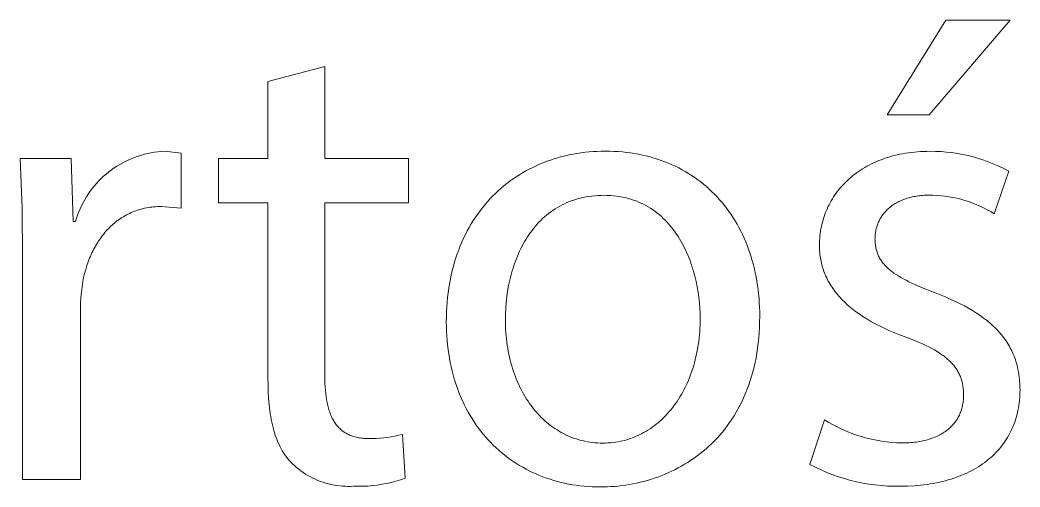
# Model space of a CAD drawing. Header units: millimetres. Extents: x 1102 to 5170, y 19 to 2862.
# Drawn here: x 4121.9 to 4183.3, y 87.2 to 115.9 of the extents above; entities that cross this region are included whole.
import ezdxf

# ---------------------------------------------------------------- set-up
doc = ezdxf.new("R2010")
doc.units = ezdxf.units.MM
doc.header["$MEASUREMENT"] = 0
doc.layers.add('Domyślny', color=7, linetype='Continuous', true_color=0x000000)

msp = doc.modelspace()

# ---------------------------------------------------------------- linework, layer by layer
at = {"layer": 'Domyślny', "color": 18, "lineweight": 15, "true_color": 0x000000}
for p, q in [((4175.195, 110.048), (4178.798, 115.873)), ((4182.74, 115.873), (4177.768, 110.048)), ((4178.798, 115.873), (4182.74, 115.873)), ((4137.124, 112.093), (4140.619, 113.028)), ((4140.619, 113.028), (4140.619, 107.365)), ((4137.124, 107.365), (4137.124, 112.093)), ((4177.768, 110.048), (4175.195, 110.048)), ((4129.148, 107.517), (4129.345, 107.578)), ((4129.345, 107.578), (4129.544, 107.633)), ((4129.544, 107.633), (4129.746, 107.681)), ((4129.746, 107.681), (4129.948, 107.721)), ((4129.948, 107.721), (4130.152, 107.755)), ((4130.152, 107.755), (4130.357, 107.781)), ((4130.357, 107.781), (4130.563, 107.8)), ((4130.563, 107.8), (4130.769, 107.812)), ((4130.769, 107.812), (4131.785, 107.69)), ((4131.785, 107.69), (4131.785, 104.317)), ((4155.409, 107.541), (4155.646, 107.594)), ((4155.646, 107.594), (4155.884, 107.641)), ((4155.884, 107.641), (4156.125, 107.683)), ((4156.125, 107.683), (4156.369, 107.719)), ((4156.369, 107.719), (4156.614, 107.75)), ((4156.614, 107.75), (4156.861, 107.775)), ((4156.861, 107.775), (4157.11, 107.795)), ((4157.11, 107.795), (4157.361, 107.809)), ((4157.361, 107.809), (4157.614, 107.818)), ((4157.614, 107.818), (4157.868, 107.82)), ((4157.868, 107.82), (4158.132, 107.817)), ((4158.132, 107.817), (4158.394, 107.808)), ((4158.394, 107.808), (4158.652, 107.794)), ((4158.652, 107.794), (4158.908, 107.773)), ((4158.908, 107.773), (4159.161, 107.746)), ((4159.161, 107.746), (4159.411, 107.714)), ((4159.411, 107.714), (4159.658, 107.676)), ((4159.658, 107.676), (4159.901, 107.632)), ((4159.901, 107.632), (4160.142, 107.582)), ((4160.142, 107.582), (4160.38, 107.527)), ((4175.621, 107.55), (4175.79, 107.591)), ((4175.79, 107.591), (4175.961, 107.629)), ((4175.961, 107.629), (4176.136, 107.663)), ((4176.136, 107.663), (4176.313, 107.694)), ((4176.313, 107.694), (4176.493, 107.721)), ((4176.493, 107.721), (4176.675, 107.745)), ((4176.675, 107.745), (4176.86, 107.765)), ((4176.86, 107.765), (4177.048, 107.782)), ((4177.048, 107.782), (4177.238, 107.795)), ((4177.238, 107.795), (4177.43, 107.805)), ((4177.43, 107.805), (4177.625, 107.81)), ((4177.625, 107.81), (4177.823, 107.812)), ((4177.823, 107.812), (4178.159, 107.808)), ((4178.159, 107.808), (4178.494, 107.793)), ((4178.494, 107.793), (4178.829, 107.767)), ((4178.829, 107.767), (4179.163, 107.729)), ((4179.163, 107.729), (4179.496, 107.68)), ((4179.496, 107.68), (4179.826, 107.62)), ((4179.826, 107.62), (4180.155, 107.549)), ((4122.015, 104.292), (4121.883, 107.365)), ((4121.883, 107.365), (4125.026, 107.365)), ((4125.026, 107.365), (4125.147, 103.505)), ((4127.842, 106.901), (4128.019, 107.008)), ((4128.019, 107.008), (4128.2, 107.109)), ((4128.2, 107.109), (4128.383, 107.204)), ((4128.383, 107.204), (4128.57, 107.292)), ((4128.57, 107.292), (4128.76, 107.374)), ((4128.76, 107.374), (4128.953, 107.449)), ((4128.953, 107.449), (4129.148, 107.517)), ((4134.076, 104.642), (4134.076, 107.365)), ((4134.076, 107.365), (4137.124, 107.365)), ((4140.619, 107.365), (4145.753, 107.365)), ((4145.753, 107.365), (4145.753, 104.642)), ((4153.609, 106.926), (4153.824, 107.022)), ((4153.824, 107.022), (4154.043, 107.112)), ((4154.043, 107.112), (4154.264, 107.197)), ((4154.264, 107.197), (4154.488, 107.276)), ((4154.488, 107.276), (4154.714, 107.35)), ((4154.714, 107.35), (4154.943, 107.419)), ((4154.943, 107.419), (4155.175, 107.483)), ((4155.175, 107.483), (4155.409, 107.541)), ((4160.38, 107.527), (4160.615, 107.467)), ((4160.615, 107.467), (4160.846, 107.401)), ((4160.846, 107.401), (4161.074, 107.329)), ((4161.074, 107.329), (4161.299, 107.252)), ((4161.299, 107.252), (4161.521, 107.17)), ((4161.521, 107.17), (4161.739, 107.083)), ((4161.739, 107.083), (4161.954, 106.99)), ((4161.954, 106.99), (4162.165, 106.892)), ((4173.943, 106.895), (4174.081, 106.969)), ((4174.081, 106.969), (4174.222, 107.041)), ((4174.222, 107.041), (4174.367, 107.109)), ((4174.367, 107.109), (4174.513, 107.175)), ((4174.513, 107.175), (4174.663, 107.238)), ((4174.663, 107.238), (4174.816, 107.298)), ((4174.816, 107.298), (4174.971, 107.354)), ((4174.971, 107.354), (4175.129, 107.408)), ((4175.129, 107.408), (4175.29, 107.459)), ((4175.29, 107.459), (4175.454, 107.506)), ((4175.454, 107.506), (4175.621, 107.55)), ((4180.155, 107.549), (4180.48, 107.466)), ((4180.48, 107.466), (4180.803, 107.373)), ((4180.803, 107.373), (4181.123, 107.27)), ((4181.123, 107.27), (4181.439, 107.155)), ((4181.439, 107.155), (4181.751, 107.03)), ((4181.751, 107.03), (4182.058, 106.895)), ((4127.02, 106.277), (4127.176, 106.413)), ((4127.176, 106.413), (4127.336, 106.544)), ((4127.336, 106.544), (4127.501, 106.669)), ((4127.501, 106.669), (4127.67, 106.788)), ((4127.67, 106.788), (4127.842, 106.901)), ((4152.38, 106.246), (4152.577, 106.372)), ((4152.577, 106.372), (4152.777, 106.493)), ((4152.777, 106.493), (4152.98, 106.609)), ((4152.98, 106.609), (4153.187, 106.72)), ((4153.187, 106.72), (4153.396, 106.826)), ((4153.396, 106.826), (4153.609, 106.926)), ((4162.165, 106.892), (4162.373, 106.789)), ((4162.373, 106.789), (4162.577, 106.681)), ((4162.577, 106.681), (4162.777, 106.568)), ((4162.777, 106.568), (4162.974, 106.45)), ((4162.974, 106.45), (4163.168, 106.327)), ((4173.058, 106.301), (4173.175, 106.393)), ((4173.175, 106.393), (4173.296, 106.483)), ((4173.296, 106.483), (4173.419, 106.571)), ((4173.419, 106.571), (4173.546, 106.656)), ((4173.546, 106.656), (4173.675, 106.738)), ((4173.675, 106.738), (4173.808, 106.818)), ((4173.808, 106.818), (4173.943, 106.895)), ((4182.659, 106.593), (4181.765, 103.979)), ((4182.058, 106.895), (4182.361, 106.749)), ((4182.361, 106.749), (4182.659, 106.593)), ((4126.448, 105.681), (4126.584, 105.837)), ((4126.584, 105.837), (4126.724, 105.989)), ((4126.724, 105.989), (4126.87, 106.135)), ((4126.87, 106.135), (4127.02, 106.277)), ((4151.629, 105.691), (4151.811, 105.837)), ((4151.811, 105.837), (4151.997, 105.979)), ((4151.997, 105.979), (4152.187, 106.115)), ((4152.187, 106.115), (4152.38, 106.246)), ((4163.168, 106.327), (4163.357, 106.2)), ((4163.357, 106.2), (4163.543, 106.067)), ((4163.543, 106.067), (4163.725, 105.93)), ((4163.725, 105.93), (4163.903, 105.787)), ((4163.903, 105.787), (4164.077, 105.641)), ((4172.419, 105.697), (4172.517, 105.803)), ((4172.517, 105.803), (4172.619, 105.907)), ((4172.619, 105.907), (4172.724, 106.009)), ((4172.724, 106.009), (4172.832, 106.109)), ((4172.832, 106.109), (4172.944, 106.206)), ((4172.944, 106.206), (4173.058, 106.301)), ((4125.964, 105.011), (4126.077, 105.185)), ((4126.077, 105.185), (4126.195, 105.355)), ((4126.195, 105.355), (4126.319, 105.52)), ((4126.319, 105.52), (4126.448, 105.681)), ((4150.936, 105.057), (4151.103, 105.223)), ((4151.103, 105.223), (4151.274, 105.384)), ((4151.274, 105.384), (4151.45, 105.54)), ((4151.45, 105.54), (4151.629, 105.691)), ((4157.787, 105.111), (4157.591, 105.108)), ((4157.984, 105.108), (4157.787, 105.111)), ((4164.077, 105.641), (4164.247, 105.489)), ((4164.247, 105.489), (4164.413, 105.333)), ((4164.413, 105.333), (4164.575, 105.173)), ((4164.575, 105.173), (4164.733, 105.008)), ((4171.894, 105.016), (4171.973, 105.135)), ((4171.973, 105.135), (4172.056, 105.251)), ((4172.056, 105.251), (4172.142, 105.366)), ((4172.142, 105.366), (4172.231, 105.478)), ((4172.231, 105.478), (4172.323, 105.589)), ((4172.323, 105.589), (4172.419, 105.697)), ((4177.45, 105.109), (4177.356, 105.103)), ((4177.546, 105.113), (4177.45, 105.109)), ((4177.643, 105.116), (4177.546, 105.113)), ((4177.741, 105.117), (4177.643, 105.116)), ((4177.991, 105.114), (4177.741, 105.117)), ((4178.24, 105.103), (4177.991, 105.114)), ((4125.665, 104.469), (4125.759, 104.653)), ((4125.759, 104.653), (4125.858, 104.834)), ((4125.858, 104.834), (4125.964, 105.011)), ((4137.124, 104.642), (4134.076, 104.642)), ((4137.124, 93.886), (4137.124, 104.642)), ((4145.753, 104.642), (4140.619, 104.642)), ((4140.619, 104.642), (4140.619, 94.008)), ((4150.307, 104.345), (4150.458, 104.53)), ((4150.458, 104.53), (4150.613, 104.711)), ((4150.613, 104.711), (4150.772, 104.886)), ((4150.772, 104.886), (4150.936, 105.057)), ((4155.201, 104.521), (4155.056, 104.443)), ((4155.35, 104.594), (4155.201, 104.521)), ((4155.502, 104.662), (4155.35, 104.594)), ((4155.657, 104.726), (4155.502, 104.662)), ((4155.816, 104.786), (4155.657, 104.726)), ((4155.978, 104.841), (4155.816, 104.786)), ((4156.144, 104.891), (4155.978, 104.841)), ((4156.313, 104.936), (4156.144, 104.891)), ((4156.485, 104.976), (4156.313, 104.936)), ((4156.661, 105.012), (4156.485, 104.976)), ((4156.84, 105.042), (4156.661, 105.012)), ((4157.022, 105.066), (4156.84, 105.042)), ((4157.208, 105.086), (4157.022, 105.066)), ((4157.398, 105.1), (4157.208, 105.086)), ((4157.591, 105.108), (4157.398, 105.1)), ((4158.177, 105.099), (4157.984, 105.108)), ((4158.366, 105.084), (4158.177, 105.099)), ((4158.552, 105.063), (4158.366, 105.084)), ((4158.734, 105.036), (4158.552, 105.063)), ((4158.912, 105.004), (4158.734, 105.036)), ((4159.087, 104.966), (4158.912, 105.004)), ((4159.258, 104.923), (4159.087, 104.966)), ((4159.426, 104.875), (4159.258, 104.923)), ((4159.589, 104.821), (4159.426, 104.875)), ((4159.75, 104.763), (4159.589, 104.821)), ((4159.907, 104.699), (4159.75, 104.763)), ((4160.06, 104.631), (4159.907, 104.699)), ((4160.21, 104.558), (4160.06, 104.631)), ((4160.356, 104.481), (4160.21, 104.558)), ((4164.733, 105.008), (4164.887, 104.838)), ((4164.887, 104.838), (4165.037, 104.665)), ((4165.037, 104.665), (4165.182, 104.487)), ((4171.548, 104.398), (4171.61, 104.525)), ((4171.61, 104.525), (4171.676, 104.65)), ((4171.676, 104.65), (4171.745, 104.774)), ((4171.745, 104.774), (4171.818, 104.896)), ((4171.818, 104.896), (4171.894, 105.016)), ((4175.519, 104.499), (4175.461, 104.458)), ((4175.579, 104.54), (4175.519, 104.499)), ((4175.64, 104.579), (4175.579, 104.54)), ((4175.703, 104.617), (4175.64, 104.579)), ((4175.767, 104.654), (4175.703, 104.617)), ((4175.832, 104.69), (4175.767, 104.654)), ((4175.9, 104.725), (4175.832, 104.69)), ((4175.968, 104.758), (4175.9, 104.725)), ((4176.038, 104.79), (4175.968, 104.758)), ((4176.11, 104.82), (4176.038, 104.79)), ((4176.183, 104.849), (4176.11, 104.82)), ((4176.257, 104.877), (4176.183, 104.849)), ((4176.333, 104.903), (4176.257, 104.877)), ((4176.411, 104.928), (4176.333, 104.903)), ((4176.49, 104.952), (4176.411, 104.928)), ((4176.57, 104.974), (4176.49, 104.952)), ((4176.652, 104.994), (4176.57, 104.974)), ((4176.735, 105.014), (4176.652, 104.994)), ((4176.819, 105.031), (4176.735, 105.014)), ((4176.905, 105.047), (4176.819, 105.031)), ((4176.993, 105.061), (4176.905, 105.047)), ((4177.081, 105.074), (4176.993, 105.061)), ((4177.171, 105.085), (4177.081, 105.074)), ((4177.263, 105.095), (4177.171, 105.085)), ((4177.356, 105.103), (4177.263, 105.095)), ((4178.488, 105.084), (4178.24, 105.103)), ((4178.736, 105.056), (4178.488, 105.084)), ((4178.982, 105.021), (4178.736, 105.056)), ((4179.228, 104.977), (4178.982, 105.021)), ((4179.471, 104.925), (4179.228, 104.977)), ((4179.713, 104.865), (4179.471, 104.925)), ((4179.953, 104.797), (4179.713, 104.865)), ((4180.191, 104.722), (4179.953, 104.797)), ((4180.425, 104.638), (4180.191, 104.722)), ((4180.657, 104.547), (4180.425, 104.638)), ((4180.886, 104.448), (4180.657, 104.547)), ((4122.045, 101.215), (4122.015, 104.292)), ((4125.357, 103.702), (4125.424, 103.898)), ((4125.424, 103.898), (4125.498, 104.091)), ((4125.498, 104.091), (4125.578, 104.281)), ((4125.578, 104.281), (4125.665, 104.469)), ((4128.423, 103.903), (4128.329, 103.851)), ((4128.518, 103.953), (4128.423, 103.903)), ((4128.614, 104), (4128.518, 103.953)), ((4128.712, 104.045), (4128.614, 104)), ((4128.811, 104.087), (4128.712, 104.045)), ((4128.911, 104.127), (4128.811, 104.087)), ((4129.012, 104.165), (4128.911, 104.127)), ((4129.115, 104.2), (4129.012, 104.165)), ((4129.219, 104.233), (4129.115, 104.2)), ((4129.325, 104.263), (4129.219, 104.233)), ((4129.432, 104.291), (4129.325, 104.263)), ((4129.54, 104.316), (4129.432, 104.291)), ((4129.649, 104.339), (4129.54, 104.316)), ((4129.759, 104.359), (4129.649, 104.339)), ((4129.871, 104.377), (4129.759, 104.359)), ((4129.984, 104.391), (4129.871, 104.377)), ((4130.098, 104.404), (4129.984, 104.391)), ((4130.213, 104.413), (4130.098, 104.404)), ((4130.33, 104.42), (4130.213, 104.413)), ((4130.447, 104.424), (4130.33, 104.42)), ((4130.566, 104.426), (4130.447, 104.424)), ((4131.785, 104.317), (4130.566, 104.426)), ((4149.88, 103.762), (4150.018, 103.961)), ((4150.018, 103.961), (4150.16, 104.156)), ((4150.16, 104.156), (4150.307, 104.345)), ((4154.252, 103.893), (4154.129, 103.788)), ((4154.377, 103.995), (4154.252, 103.893)), ((4154.507, 104.092), (4154.377, 103.995)), ((4154.639, 104.186), (4154.507, 104.092)), ((4154.775, 104.276), (4154.639, 104.186)), ((4154.913, 104.361), (4154.775, 104.276)), ((4155.056, 104.443), (4154.913, 104.361)), ((4160.499, 104.399), (4160.356, 104.481)), ((4160.638, 104.312), (4160.499, 104.399)), ((4160.774, 104.222), (4160.638, 104.312)), ((4160.907, 104.128), (4160.774, 104.222)), ((4161.036, 104.029), (4160.907, 104.128)), ((4161.162, 103.927), (4161.036, 104.029)), ((4161.284, 103.821), (4161.162, 103.927)), ((4165.182, 104.487), (4165.323, 104.304)), ((4165.323, 104.304), (4165.46, 104.118)), ((4165.46, 104.118), (4165.592, 103.927)), ((4165.592, 103.927), (4165.72, 103.732)), ((4171.332, 103.874), (4171.38, 104.007)), ((4171.38, 104.007), (4171.433, 104.139)), ((4171.433, 104.139), (4171.488, 104.269)), ((4171.488, 104.269), (4171.548, 104.398)), ((4174.925, 103.929), (4174.885, 103.875)), ((4174.965, 103.982), (4174.925, 103.929)), ((4175.008, 104.034), (4174.965, 103.982)), ((4175.052, 104.085), (4175.008, 104.034)), ((4175.098, 104.135), (4175.052, 104.085)), ((4175.145, 104.184), (4175.098, 104.135)), ((4175.194, 104.233), (4175.145, 104.184)), ((4175.244, 104.28), (4175.194, 104.233)), ((4175.296, 104.326), (4175.244, 104.28)), ((4175.35, 104.371), (4175.296, 104.326)), ((4175.405, 104.415), (4175.35, 104.371)), ((4175.461, 104.458), (4175.405, 104.415)), ((4181.111, 104.342), (4180.886, 104.448)), ((4181.333, 104.228), (4181.111, 104.342)), ((4181.551, 104.107), (4181.333, 104.228)), ((4181.765, 103.979), (4181.551, 104.107)), ((4125.147, 103.505), (4125.296, 103.505)), ((4125.296, 103.505), (4125.357, 103.702)), ((4127.55, 103.287), (4127.471, 103.214)), ((4127.631, 103.358), (4127.55, 103.287)), ((4127.713, 103.427), (4127.631, 103.358)), ((4127.797, 103.494), (4127.713, 103.427)), ((4127.882, 103.559), (4127.797, 103.494)), ((4127.969, 103.622), (4127.882, 103.559)), ((4128.057, 103.683), (4127.969, 103.622)), ((4128.146, 103.741), (4128.057, 103.683)), ((4128.237, 103.797), (4128.146, 103.741)), ((4128.329, 103.851), (4128.237, 103.797)), ((4149.493, 103.136), (4149.617, 103.35)), ((4149.617, 103.35), (4149.746, 103.558)), ((4149.746, 103.558), (4149.88, 103.762)), ((4153.67, 103.333), (4153.563, 103.211)), ((4153.78, 103.452), (4153.67, 103.333)), ((4153.893, 103.567), (4153.78, 103.452)), ((4154.009, 103.68), (4153.893, 103.567)), ((4154.129, 103.788), (4154.009, 103.68)), ((4161.403, 103.711), (4161.284, 103.821)), ((4161.519, 103.598), (4161.403, 103.711)), ((4161.632, 103.482), (4161.519, 103.598)), ((4161.741, 103.362), (4161.632, 103.482)), ((4161.847, 103.239), (4161.741, 103.362)), ((4165.72, 103.732), (4165.844, 103.534)), ((4165.844, 103.534), (4165.963, 103.331)), ((4165.963, 103.331), (4166.077, 103.124)), ((4171.14, 103.187), (4171.172, 103.327)), ((4171.172, 103.327), (4171.206, 103.465)), ((4171.206, 103.465), (4171.245, 103.603)), ((4171.245, 103.603), (4171.286, 103.739)), ((4171.286, 103.739), (4171.332, 103.874)), ((4174.581, 103.294), (4174.56, 103.232)), ((4174.604, 103.356), (4174.581, 103.294)), ((4174.629, 103.416), (4174.604, 103.356)), ((4174.655, 103.476), (4174.629, 103.416)), ((4174.683, 103.536), (4174.655, 103.476)), ((4174.713, 103.594), (4174.683, 103.536)), ((4174.744, 103.652), (4174.713, 103.594)), ((4174.777, 103.709), (4174.744, 103.652)), ((4174.811, 103.765), (4174.777, 103.709)), ((4174.848, 103.821), (4174.811, 103.765)), ((4174.885, 103.875), (4174.848, 103.821)), ((4127.026, 102.733), (4126.957, 102.647)), ((4127.096, 102.818), (4127.026, 102.733)), ((4127.168, 102.901), (4127.096, 102.818)), ((4127.242, 102.982), (4127.168, 102.901)), ((4127.316, 103.062), (4127.242, 102.982)), ((4127.393, 103.139), (4127.316, 103.062)), ((4127.471, 103.214), (4127.393, 103.139)), ((4149.149, 102.47), (4149.259, 102.697)), ((4149.259, 102.697), (4149.374, 102.919)), ((4149.374, 102.919), (4149.493, 103.136)), ((4153.168, 102.693), (4153.076, 102.556)), ((4153.262, 102.827), (4153.168, 102.693)), ((4153.359, 102.958), (4153.262, 102.827)), ((4153.46, 103.086), (4153.359, 102.958)), ((4153.563, 103.211), (4153.46, 103.086)), ((4161.95, 103.113), (4161.847, 103.239)), ((4162.05, 102.984), (4161.95, 103.113)), ((4162.147, 102.852), (4162.05, 102.984)), ((4162.24, 102.718), (4162.147, 102.852)), ((4162.33, 102.581), (4162.24, 102.718)), ((4166.077, 103.124), (4166.187, 102.913)), ((4166.187, 102.913), (4166.292, 102.699)), ((4166.292, 102.699), (4166.393, 102.48)), ((4171.052, 102.615), (4171.069, 102.76)), ((4171.069, 102.76), (4171.089, 102.903)), ((4171.089, 102.903), (4171.113, 103.045)), ((4171.113, 103.045), (4171.14, 103.187)), ((4174.444, 102.65), (4174.439, 102.583)), ((4174.45, 102.717), (4174.444, 102.65)), ((4174.458, 102.783), (4174.45, 102.717)), ((4174.467, 102.849), (4174.458, 102.783)), ((4174.478, 102.914), (4174.467, 102.849)), ((4174.491, 102.979), (4174.478, 102.914)), ((4174.506, 103.043), (4174.491, 102.979)), ((4174.522, 103.107), (4174.506, 103.043)), ((4174.54, 103.17), (4174.522, 103.107)), ((4174.56, 103.232), (4174.54, 103.17)), ((4126.577, 102.089), (4126.519, 101.99)), ((4126.637, 102.186), (4126.577, 102.089)), ((4126.697, 102.282), (4126.637, 102.186)), ((4126.76, 102.376), (4126.697, 102.282)), ((4126.824, 102.468), (4126.76, 102.376)), ((4126.89, 102.558), (4126.824, 102.468)), ((4126.957, 102.647), (4126.89, 102.558)), ((4148.945, 102.003), (4149.044, 102.239)), ((4149.044, 102.239), (4149.149, 102.47)), ((4152.821, 102.131), (4152.742, 101.984)), ((4152.903, 102.275), (4152.821, 102.131)), ((4152.988, 102.417), (4152.903, 102.275)), ((4153.076, 102.556), (4152.988, 102.417)), ((4162.417, 102.442), (4162.33, 102.581)), ((4162.502, 102.3), (4162.417, 102.442)), ((4162.583, 102.156), (4162.502, 102.3)), ((4162.661, 102.011), (4162.583, 102.156)), ((4166.393, 102.48), (4166.488, 102.258)), ((4166.488, 102.258), (4166.579, 102.032)), ((4171.022, 102.028), (4171.024, 102.176)), ((4171.024, 102.176), (4171.03, 102.323)), ((4171.03, 102.323), (4171.039, 102.47)), ((4171.039, 102.47), (4171.052, 102.615)), ((4174.437, 102.516), (4174.436, 102.448)), ((4174.436, 102.448), (4174.437, 102.372)), ((4174.439, 102.583), (4174.437, 102.516)), ((4174.437, 102.372), (4174.439, 102.297)), ((4174.439, 102.297), (4174.444, 102.223)), ((4174.444, 102.223), (4174.45, 102.151)), ((4174.45, 102.151), (4174.458, 102.08)), ((4174.458, 102.08), (4174.468, 102.01)), ((4126.255, 101.47), (4126.208, 101.361)), ((4126.305, 101.577), (4126.255, 101.47)), ((4126.356, 101.682), (4126.305, 101.577)), ((4126.409, 101.786), (4126.356, 101.682)), ((4126.463, 101.889), (4126.409, 101.786)), ((4126.519, 101.99), (4126.463, 101.889)), ((4148.676, 101.269), (4148.76, 101.518)), ((4148.76, 101.518), (4148.85, 101.763)), ((4148.85, 101.763), (4148.945, 102.003)), ((4152.524, 101.531), (4152.457, 101.376)), ((4152.594, 101.684), (4152.524, 101.531)), ((4152.667, 101.836), (4152.594, 101.684)), ((4152.742, 101.984), (4152.667, 101.836)), ((4162.736, 101.863), (4162.661, 102.011)), ((4162.808, 101.713), (4162.736, 101.863)), ((4162.877, 101.561), (4162.808, 101.713)), ((4162.943, 101.408), (4162.877, 101.561)), ((4166.579, 102.032), (4166.666, 101.803)), ((4166.666, 101.803), (4166.747, 101.569)), ((4166.747, 101.569), (4166.823, 101.333)), ((4171.023, 101.918), (4171.022, 102.028)), ((4171.027, 101.808), (4171.023, 101.918)), ((4171.033, 101.699), (4171.027, 101.808)), ((4171.042, 101.591), (4171.033, 101.699)), ((4171.053, 101.483), (4171.042, 101.591)), ((4171.066, 101.376), (4171.053, 101.483)), ((4174.468, 102.01), (4174.479, 101.941)), ((4174.479, 101.941), (4174.492, 101.873)), ((4174.492, 101.873), (4174.507, 101.807)), ((4174.507, 101.807), (4174.524, 101.742)), ((4174.524, 101.742), (4174.542, 101.677)), ((4174.542, 101.677), (4174.563, 101.614)), ((4174.563, 101.614), (4174.585, 101.552)), ((4174.585, 101.552), (4174.609, 101.49)), ((4174.609, 101.49), (4174.635, 101.43)), ((4174.635, 101.43), (4174.662, 101.371)), ((4122.045, 87.655), (4122.045, 101.215)), ((4126.074, 101.026), (4125.994, 100.796)), ((4126.117, 101.139), (4126.074, 101.026)), ((4126.161, 101.251), (4126.117, 101.139)), ((4126.208, 101.361), (4126.161, 101.251)), ((4148.523, 100.758), (4148.597, 101.016)), ((4148.597, 101.016), (4148.676, 101.269)), ((4152.274, 100.9), (4152.219, 100.737)), ((4152.332, 101.06), (4152.274, 100.9)), ((4152.393, 101.219), (4152.332, 101.06)), ((4152.457, 101.376), (4152.393, 101.219)), ((4163.006, 101.254), (4162.943, 101.408)), ((4163.066, 101.098), (4163.006, 101.254)), ((4163.123, 100.94), (4163.066, 101.098)), ((4163.178, 100.782), (4163.123, 100.94)), ((4166.823, 101.333), (4166.895, 101.093)), ((4166.895, 101.093), (4166.961, 100.849)), ((4166.961, 100.849), (4167.022, 100.602)), ((4171.082, 101.269), (4171.066, 101.376)), ((4171.101, 101.163), (4171.082, 101.269)), ((4171.122, 101.058), (4171.101, 101.163)), ((4171.145, 100.953), (4171.122, 101.058)), ((4171.171, 100.849), (4171.145, 100.953)), ((4171.199, 100.746), (4171.171, 100.849)), ((4174.662, 101.371), (4174.692, 101.312)), ((4174.692, 101.312), (4174.723, 101.255)), ((4174.723, 101.255), (4174.756, 101.198)), ((4174.756, 101.198), (4174.791, 101.142)), ((4174.791, 101.142), (4174.827, 101.087)), ((4174.827, 101.087), (4174.866, 101.032)), ((4174.866, 101.032), (4174.906, 100.979)), ((4174.906, 100.979), (4174.948, 100.926)), ((4174.948, 100.926), (4174.992, 100.874)), ((4174.992, 100.874), (4175.038, 100.822)), ((4175.038, 100.822), (4175.086, 100.771)), ((4125.855, 100.318), (4125.795, 100.071)), ((4125.921, 100.559), (4125.855, 100.318)), ((4125.994, 100.796), (4125.921, 100.559)), ((4148.336, 99.959), (4148.393, 100.229)), ((4148.393, 100.229), (4148.455, 100.496)), ((4148.455, 100.496), (4148.523, 100.758)), ((4152.072, 100.242), (4152.029, 100.074)), ((4152.118, 100.408), (4152.072, 100.242)), ((4152.167, 100.574), (4152.118, 100.408)), ((4152.219, 100.737), (4152.167, 100.574)), ((4163.229, 100.622), (4163.178, 100.782)), ((4163.278, 100.462), (4163.229, 100.622)), ((4163.367, 100.139), (4163.278, 100.462)), ((4167.022, 100.602), (4167.079, 100.351)), ((4167.079, 100.351), (4167.13, 100.098)), ((4171.23, 100.643), (4171.199, 100.746)), ((4171.264, 100.541), (4171.23, 100.643)), ((4171.3, 100.439), (4171.264, 100.541)), ((4171.338, 100.339), (4171.3, 100.439)), ((4171.379, 100.239), (4171.338, 100.339)), ((4171.422, 100.139), (4171.379, 100.239)), ((4175.086, 100.771), (4175.135, 100.721)), ((4175.135, 100.721), (4175.187, 100.672)), ((4175.187, 100.672), (4175.24, 100.622)), ((4175.24, 100.622), (4175.295, 100.574)), ((4175.295, 100.574), (4175.352, 100.526)), ((4175.352, 100.526), (4175.411, 100.478)), ((4175.411, 100.478), (4175.472, 100.431)), ((4175.472, 100.431), (4175.534, 100.385)), ((4175.534, 100.385), (4175.599, 100.338)), ((4175.599, 100.338), (4175.734, 100.247)), ((4175.734, 100.247), (4175.876, 100.157)), ((4125.744, 99.82), (4125.695, 99.489)), ((4125.795, 100.071), (4125.744, 99.82)), ((4148.239, 99.405), (4148.284, 99.684)), ((4148.284, 99.684), (4148.336, 99.959)), ((4151.988, 99.905), (4151.916, 99.564)), ((4152.029, 100.074), (4151.988, 99.905)), ((4163.445, 99.814), (4163.367, 100.139)), ((4163.512, 99.487), (4163.445, 99.814)), ((4167.13, 100.098), (4167.176, 99.841)), ((4167.176, 99.841), (4167.216, 99.581)), ((4167.216, 99.581), (4167.252, 99.317)), ((4171.468, 100.041), (4171.422, 100.139)), ((4171.517, 99.943), (4171.468, 100.041)), ((4171.568, 99.846), (4171.517, 99.943)), ((4171.622, 99.749), (4171.568, 99.846)), ((4171.678, 99.653), (4171.622, 99.749)), ((4171.737, 99.558), (4171.678, 99.653)), ((4175.876, 100.157), (4176.026, 100.068)), ((4176.026, 100.068), (4176.184, 99.98)), ((4176.184, 99.98), (4176.349, 99.893)), ((4176.349, 99.893), (4176.522, 99.806)), ((4176.522, 99.806), (4176.891, 99.632)), ((4176.891, 99.632), (4177.292, 99.458)), ((4125.655, 99.156), (4125.625, 98.822)), ((4125.695, 99.489), (4125.655, 99.156)), ((4148.165, 98.834), (4148.199, 99.122)), ((4148.199, 99.122), (4148.239, 99.405)), ((4151.855, 99.22), (4151.805, 98.873)), ((4151.916, 99.564), (4151.855, 99.22)), ((4163.568, 99.16), (4163.512, 99.487)), ((4163.613, 98.834), (4163.568, 99.16)), ((4167.252, 99.317), (4167.282, 99.051)), ((4167.282, 99.051), (4167.307, 98.781)), ((4171.798, 99.464), (4171.737, 99.558)), ((4171.862, 99.371), (4171.798, 99.464)), ((4171.928, 99.278), (4171.862, 99.371)), ((4171.997, 99.186), (4171.928, 99.278)), ((4172.069, 99.095), (4171.997, 99.186)), ((4172.143, 99.004), (4172.069, 99.095)), ((4172.22, 98.915), (4172.143, 99.004)), ((4177.292, 99.458), (4178.188, 99.102)), ((4178.188, 99.102), (4178.504, 98.977)), ((4178.504, 98.977), (4178.809, 98.851)), ((4125.605, 98.488), (4125.594, 98.154)), ((4125.625, 98.822), (4125.605, 98.488)), ((4148.116, 98.247), (4148.138, 98.542)), ((4148.138, 98.542), (4148.165, 98.834)), ((4151.767, 98.523), (4151.74, 98.173)), ((4151.805, 98.873), (4151.767, 98.523)), ((4163.649, 98.509), (4163.613, 98.834)), ((4163.674, 98.186), (4163.649, 98.509)), ((4167.307, 98.781), (4167.326, 98.509)), ((4167.326, 98.509), (4167.34, 98.233)), ((4172.299, 98.826), (4172.22, 98.915)), ((4172.381, 98.738), (4172.299, 98.826)), ((4172.465, 98.651), (4172.381, 98.738)), ((4172.553, 98.564), (4172.465, 98.651)), ((4172.642, 98.479), (4172.553, 98.564)), ((4172.735, 98.394), (4172.642, 98.479)), ((4172.83, 98.31), (4172.735, 98.394)), ((4178.809, 98.851), (4179.105, 98.721)), ((4179.105, 98.721), (4179.39, 98.589)), ((4179.39, 98.589), (4179.666, 98.454)), ((4179.666, 98.454), (4179.932, 98.316)), ((4125.594, 98.154), (4125.594, 87.655)), ((4148.091, 97.643), (4148.1, 97.947)), ((4148.1, 97.947), (4148.116, 98.247)), ((4151.723, 97.822), (4151.718, 97.471)), ((4151.74, 98.173), (4151.723, 97.822)), ((4163.688, 97.867), (4163.674, 98.186)), ((4163.693, 97.552), (4163.688, 97.867)), ((4167.34, 98.233), (4167.348, 97.955)), ((4167.348, 97.955), (4167.351, 97.674)), ((4172.927, 98.227), (4172.83, 98.31)), ((4173.028, 98.145), (4172.927, 98.227)), ((4173.131, 98.063), (4173.028, 98.145)), ((4173.236, 97.983), (4173.131, 98.063)), ((4173.455, 97.825), (4173.236, 97.983)), ((4173.685, 97.67), (4173.455, 97.825)), ((4179.932, 98.316), (4180.189, 98.174)), ((4180.189, 98.174), (4180.435, 98.03)), ((4180.435, 98.03), (4180.672, 97.881)), ((4180.672, 97.881), (4180.898, 97.73)), ((4148.088, 97.335), (4148.091, 97.643)), ((4148.091, 97.046), (4148.088, 97.335)), ((4151.718, 97.471), (4151.72, 97.27)), ((4151.72, 97.27), (4151.725, 97.07)), ((4163.677, 96.936), (4163.686, 97.139)), ((4163.686, 97.139), (4163.691, 97.345)), ((4163.691, 97.345), (4163.693, 97.552)), ((4167.347, 97.335), (4167.336, 97.003)), ((4167.351, 97.674), (4167.347, 97.335)), ((4173.925, 97.519), (4173.685, 97.67)), ((4174.177, 97.371), (4173.925, 97.519)), ((4174.438, 97.228), (4174.177, 97.371)), ((4174.711, 97.088), (4174.438, 97.228)), ((4180.898, 97.73), (4181.115, 97.574)), ((4181.115, 97.574), (4181.22, 97.495)), ((4181.22, 97.495), (4181.322, 97.414)), ((4181.322, 97.414), (4181.421, 97.333)), ((4181.421, 97.333), (4181.518, 97.25)), ((4181.518, 97.25), (4181.613, 97.167)), ((4181.613, 97.167), (4181.705, 97.082)), ((4148.099, 96.759), (4148.091, 97.046)), ((4148.114, 96.476), (4148.099, 96.759)), ((4151.725, 97.07), (4151.734, 96.872)), ((4151.734, 96.872), (4151.747, 96.676)), ((4151.747, 96.676), (4151.763, 96.481)), ((4163.627, 96.337), (4163.647, 96.534)), ((4163.647, 96.534), (4163.664, 96.734)), ((4163.664, 96.734), (4163.677, 96.936)), ((4167.318, 96.676), (4167.293, 96.355)), ((4167.336, 97.003), (4167.318, 96.676)), ((4174.995, 96.952), (4174.711, 97.088)), ((4175.289, 96.819), (4174.995, 96.952)), ((4175.594, 96.691), (4175.289, 96.819)), ((4175.91, 96.567), (4175.594, 96.691)), ((4176.238, 96.447), (4175.91, 96.567)), ((4181.705, 97.082), (4181.795, 96.997)), ((4181.795, 96.997), (4181.882, 96.91)), ((4181.882, 96.91), (4181.967, 96.822)), ((4181.967, 96.822), (4182.049, 96.733)), ((4182.049, 96.733), (4182.129, 96.643)), ((4182.129, 96.643), (4182.206, 96.551)), ((4182.206, 96.551), (4182.281, 96.458)), ((4148.135, 96.197), (4148.114, 96.476)), ((4148.162, 95.921), (4148.135, 96.197)), ((4148.194, 95.649), (4148.162, 95.921)), ((4151.763, 96.481), (4151.782, 96.289)), ((4151.782, 96.289), (4151.805, 96.098)), ((4151.805, 96.098), (4151.831, 95.909)), ((4151.831, 95.909), (4151.861, 95.721)), ((4163.545, 95.756), (4163.576, 95.947)), ((4163.576, 95.947), (4163.603, 96.141)), ((4163.603, 96.141), (4163.627, 96.337)), ((4167.261, 96.041), (4167.222, 95.732)), ((4167.293, 96.355), (4167.261, 96.041)), ((4176.714, 96.264), (4176.238, 96.447)), ((4177.153, 96.081), (4176.714, 96.264)), ((4177.358, 95.989), (4177.153, 96.081)), ((4177.555, 95.897), (4177.358, 95.989)), ((4177.743, 95.804), (4177.555, 95.897)), ((4182.281, 96.458), (4182.353, 96.364)), ((4182.353, 96.364), (4182.423, 96.269)), ((4182.423, 96.269), (4182.49, 96.173)), ((4182.49, 96.173), (4182.555, 96.075)), ((4182.555, 96.075), (4182.617, 95.976)), ((4182.617, 95.976), (4182.676, 95.875)), ((4148.232, 95.38), (4148.194, 95.649)), ((4148.275, 95.115), (4148.232, 95.38)), ((4151.861, 95.721), (4151.894, 95.536)), ((4151.894, 95.536), (4151.93, 95.353)), ((4151.93, 95.353), (4151.97, 95.172)), ((4163.433, 95.196), (4163.474, 95.38)), ((4163.474, 95.38), (4163.511, 95.567)), ((4163.511, 95.567), (4163.545, 95.756)), ((4167.177, 95.429), (4167.125, 95.132)), ((4167.222, 95.732), (4167.177, 95.429)), ((4177.921, 95.71), (4177.743, 95.804)), ((4178.092, 95.615), (4177.921, 95.71)), ((4178.253, 95.519), (4178.092, 95.615)), ((4178.407, 95.422), (4178.253, 95.519)), ((4178.552, 95.324), (4178.407, 95.422)), ((4178.621, 95.274), (4178.552, 95.324)), ((4182.676, 95.875), (4182.734, 95.774)), ((4182.734, 95.774), (4182.788, 95.671)), ((4182.788, 95.671), (4182.84, 95.566)), ((4182.84, 95.566), (4182.89, 95.46)), ((4182.89, 95.46), (4182.937, 95.353)), ((4182.937, 95.353), (4182.981, 95.244)), ((4148.324, 94.853), (4148.275, 95.115)), ((4148.378, 94.595), (4148.324, 94.853)), ((4151.97, 95.172), (4152.013, 94.993)), ((4152.013, 94.993), (4152.059, 94.817)), ((4152.059, 94.817), (4152.108, 94.642)), ((4163.292, 94.656), (4163.342, 94.834)), ((4163.342, 94.834), (4163.389, 95.014)), ((4163.389, 95.014), (4163.433, 95.196)), ((4167.066, 94.84), (4167.001, 94.555)), ((4167.125, 95.132), (4167.066, 94.84)), ((4178.688, 95.224), (4178.621, 95.274)), ((4178.754, 95.173), (4178.688, 95.224)), ((4178.817, 95.122), (4178.754, 95.173)), ((4178.878, 95.07), (4178.817, 95.122)), ((4178.938, 95.018), (4178.878, 95.07)), ((4178.995, 94.966), (4178.938, 95.018)), ((4179.05, 94.912), (4178.995, 94.966)), ((4179.104, 94.859), (4179.05, 94.912)), ((4179.155, 94.805), (4179.104, 94.859)), ((4179.205, 94.75), (4179.155, 94.805)), ((4179.253, 94.695), (4179.205, 94.75)), ((4179.299, 94.639), (4179.253, 94.695)), ((4182.981, 95.244), (4183.023, 95.134)), ((4183.023, 95.134), (4183.063, 95.022)), ((4183.063, 95.022), (4183.1, 94.909)), ((4183.1, 94.909), (4183.134, 94.794)), ((4183.134, 94.794), (4183.166, 94.678)), ((4183.166, 94.678), (4183.195, 94.56)), ((4148.438, 94.341), (4148.378, 94.595)), ((4148.503, 94.091), (4148.438, 94.341)), ((4148.573, 93.845), (4148.503, 94.091)), ((4152.108, 94.642), (4152.16, 94.47)), ((4152.16, 94.47), (4152.216, 94.3)), ((4152.216, 94.3), (4152.274, 94.133)), ((4152.274, 94.133), (4152.336, 93.968)), ((4163.058, 93.972), (4163.121, 94.14)), ((4163.121, 94.14), (4163.181, 94.309)), ((4163.181, 94.309), (4163.238, 94.482)), ((4163.238, 94.482), (4163.292, 94.656)), ((4166.93, 94.275), (4166.853, 94.001)), ((4167.001, 94.555), (4166.93, 94.275)), ((4179.343, 94.582), (4179.299, 94.639)), ((4179.385, 94.525), (4179.343, 94.582)), ((4179.425, 94.467), (4179.385, 94.525)), ((4179.464, 94.408), (4179.425, 94.467)), ((4179.501, 94.349), (4179.464, 94.408)), ((4179.535, 94.289), (4179.501, 94.349)), ((4179.569, 94.228), (4179.535, 94.289)), ((4179.6, 94.167), (4179.569, 94.228)), ((4179.63, 94.105), (4179.6, 94.167)), ((4179.658, 94.042), (4179.63, 94.105)), ((4183.195, 94.56), (4183.222, 94.44)), ((4183.222, 94.44), (4183.246, 94.319)), ((4183.246, 94.319), (4183.268, 94.197)), ((4183.268, 94.197), (4183.287, 94.072)), ((4183.287, 94.072), (4183.304, 93.946)), ((4137.129, 93.459), (4137.124, 93.886)), ((4137.142, 93.044), (4137.129, 93.459)), ((4140.619, 94.008), (4140.621, 93.783)), ((4140.621, 93.783), (4140.628, 93.563)), ((4140.628, 93.563), (4140.638, 93.35)), ((4148.648, 93.602), (4148.573, 93.845)), ((4148.729, 93.364), (4148.648, 93.602)), ((4152.336, 93.968), (4152.4, 93.806)), ((4152.4, 93.806), (4152.468, 93.646)), ((4152.468, 93.646), (4152.538, 93.488)), ((4152.538, 93.488), (4152.611, 93.334)), ((4162.777, 93.331), (4162.851, 93.487)), ((4162.851, 93.487), (4162.923, 93.646)), ((4162.923, 93.646), (4162.992, 93.808)), ((4162.992, 93.808), (4163.058, 93.972)), ((4166.682, 93.471), (4166.587, 93.214)), ((4166.77, 93.733), (4166.682, 93.471)), ((4166.853, 94.001), (4166.77, 93.733)), ((4179.684, 93.978), (4179.658, 94.042)), ((4179.708, 93.913), (4179.684, 93.978)), ((4179.731, 93.847), (4179.708, 93.913)), ((4179.752, 93.781), (4179.731, 93.847)), ((4179.772, 93.714), (4179.752, 93.781)), ((4179.79, 93.645), (4179.772, 93.714)), ((4179.806, 93.576), (4179.79, 93.645)), ((4179.82, 93.506), (4179.806, 93.576)), ((4179.833, 93.435), (4179.82, 93.506)), ((4179.845, 93.363), (4179.833, 93.435)), ((4183.304, 93.946), (4183.318, 93.819)), ((4183.318, 93.819), (4183.329, 93.689)), ((4183.329, 93.689), (4183.338, 93.558)), ((4183.338, 93.558), (4183.345, 93.426)), ((4137.166, 92.643), (4137.142, 93.044)), ((4140.638, 93.35), (4140.653, 93.143)), ((4140.653, 93.143), (4140.673, 92.943)), ((4140.673, 92.943), (4140.697, 92.749)), ((4148.814, 93.129), (4148.729, 93.364)), ((4148.905, 92.898), (4148.814, 93.129)), ((4149, 92.671), (4148.905, 92.898)), ((4152.611, 93.334), (4152.687, 93.182)), ((4152.687, 93.182), (4152.766, 93.032)), ((4152.766, 93.032), (4152.848, 92.886)), ((4152.848, 92.886), (4152.933, 92.742)), ((4162.449, 92.735), (4162.535, 92.88)), ((4162.535, 92.88), (4162.618, 93.027)), ((4162.618, 93.027), (4162.699, 93.178)), ((4162.699, 93.178), (4162.777, 93.331)), ((4166.487, 92.963), (4166.382, 92.718)), ((4166.587, 93.214), (4166.487, 92.963)), ((4179.855, 93.29), (4179.845, 93.363)), ((4179.863, 93.216), (4179.855, 93.29)), ((4179.87, 93.141), (4179.863, 93.216)), ((4179.875, 93.065), (4179.87, 93.141)), ((4179.879, 92.987), (4179.875, 93.065)), ((4179.881, 92.909), (4179.879, 92.987)), ((4179.882, 92.83), (4179.881, 92.909)), ((4179.881, 92.754), (4179.882, 92.83)), ((4183.342, 92.833), (4183.332, 92.674)), ((4183.348, 92.993), (4183.342, 92.833)), ((4183.345, 93.426), (4183.348, 93.291)), ((4183.348, 93.291), (4183.35, 93.155)), ((4183.35, 93.155), (4183.348, 92.993)), ((4137.199, 92.255), (4137.166, 92.643)), ((4137.243, 91.882), (4137.199, 92.255)), ((4140.697, 92.749), (4140.726, 92.561)), ((4140.726, 92.561), (4140.76, 92.381)), ((4140.76, 92.381), (4140.779, 92.293)), ((4140.779, 92.293), (4140.799, 92.206)), ((4140.799, 92.206), (4140.821, 92.122)), ((4149.101, 92.449), (4149, 92.671)), ((4149.206, 92.23), (4149.101, 92.449)), ((4149.315, 92.015), (4149.206, 92.23)), ((4152.933, 92.742), (4153.02, 92.602)), ((4153.02, 92.602), (4153.11, 92.464)), ((4153.11, 92.464), (4153.203, 92.329)), ((4153.203, 92.329), (4153.298, 92.198)), ((4162.079, 92.188), (4162.175, 92.32)), ((4162.175, 92.32), (4162.269, 92.455)), ((4162.269, 92.455), (4162.361, 92.594)), ((4162.361, 92.594), (4162.449, 92.735)), ((4166.155, 92.244), (4166.034, 92.016)), ((4166.271, 92.478), (4166.155, 92.244)), ((4166.382, 92.718), (4166.271, 92.478)), ((4179.809, 92.166), (4179.824, 92.237)), ((4179.824, 92.237), (4179.838, 92.309)), ((4179.838, 92.309), (4179.849, 92.382)), ((4179.849, 92.382), (4179.859, 92.455)), ((4179.859, 92.455), (4179.867, 92.529)), ((4179.867, 92.529), (4179.874, 92.603)), ((4179.874, 92.603), (4179.878, 92.678)), ((4179.878, 92.678), (4179.881, 92.754)), ((4183.28, 92.208), (4183.254, 92.056)), ((4183.301, 92.362), (4183.28, 92.208)), ((4183.318, 92.517), (4183.301, 92.362)), ((4183.332, 92.674), (4183.318, 92.517)), ((4137.269, 91.7), (4137.243, 91.882)), ((4137.297, 91.522), (4137.269, 91.7)), ((4140.821, 92.122), (4140.843, 92.039)), ((4140.843, 92.039), (4140.867, 91.957)), ((4140.867, 91.957), (4140.893, 91.878)), ((4140.893, 91.878), (4140.919, 91.8)), ((4140.919, 91.8), (4140.947, 91.724)), ((4140.947, 91.724), (4140.976, 91.649)), ((4140.976, 91.649), (4141.007, 91.576)), ((4149.43, 91.805), (4149.315, 92.015)), ((4149.549, 91.599), (4149.43, 91.805)), ((4149.672, 91.397), (4149.549, 91.599)), ((4153.298, 92.198), (4153.396, 92.069)), ((4153.396, 92.069), (4153.497, 91.944)), ((4153.497, 91.944), (4153.6, 91.821)), ((4153.6, 91.821), (4153.705, 91.702)), ((4153.705, 91.702), (4153.813, 91.587)), ((4153.813, 91.587), (4153.924, 91.475)), ((4161.559, 91.576), (4161.668, 91.692)), ((4161.668, 91.692), (4161.774, 91.811)), ((4161.774, 91.811), (4161.878, 91.933)), ((4161.878, 91.933), (4161.98, 92.059)), ((4161.98, 92.059), (4162.079, 92.188)), ((4165.908, 91.793), (4165.777, 91.576)), ((4166.034, 92.016), (4165.908, 91.793)), ((4179.589, 91.557), (4179.621, 91.621)), ((4179.621, 91.621), (4179.651, 91.687)), ((4179.651, 91.687), (4179.679, 91.753)), ((4179.679, 91.753), (4179.705, 91.82)), ((4179.705, 91.82), (4179.73, 91.887)), ((4179.73, 91.887), (4179.752, 91.956)), ((4179.752, 91.956), (4179.773, 92.025)), ((4179.773, 92.025), (4179.792, 92.095)), ((4179.792, 92.095), (4179.809, 92.166)), ((4183.156, 91.61), (4183.115, 91.465)), ((4183.192, 91.757), (4183.156, 91.61)), ((4183.225, 91.905), (4183.192, 91.757)), ((4183.254, 92.056), (4183.225, 91.905)), ((4137.328, 91.348), (4137.297, 91.522)), ((4137.362, 91.177), (4137.328, 91.348)), ((4137.399, 91.01), (4137.362, 91.177)), ((4137.439, 90.847), (4137.399, 91.01)), ((4141.007, 91.576), (4141.039, 91.506)), ((4141.039, 91.506), (4141.072, 91.436)), ((4141.072, 91.436), (4141.107, 91.369)), ((4141.107, 91.369), (4141.144, 91.303)), ((4141.144, 91.303), (4141.181, 91.239)), ((4141.181, 91.239), (4141.22, 91.177)), ((4141.22, 91.177), (4141.261, 91.117)), ((4141.261, 91.117), (4141.303, 91.058)), ((4141.303, 91.058), (4141.346, 91.001)), ((4141.346, 91.001), (4141.392, 90.946)), ((4149.8, 91.199), (4149.672, 91.397)), ((4149.932, 91.005), (4149.8, 91.199)), ((4150.069, 90.816), (4149.932, 91.005)), ((4153.924, 91.475), (4154.037, 91.366)), ((4154.037, 91.366), (4154.152, 91.26)), ((4154.152, 91.26), (4154.269, 91.158)), ((4154.269, 91.158), (4154.389, 91.06)), ((4154.389, 91.06), (4154.511, 90.965)), ((4160.858, 90.956), (4160.98, 91.05)), ((4160.98, 91.05), (4161.1, 91.148)), ((4161.1, 91.148), (4161.218, 91.25)), ((4161.218, 91.25), (4161.334, 91.355)), ((4161.334, 91.355), (4161.448, 91.464)), ((4161.448, 91.464), (4161.559, 91.576)), ((4165.501, 91.158), (4165.357, 90.957)), ((4165.642, 91.364), (4165.501, 91.158)), ((4165.777, 91.576), (4165.642, 91.364)), ((4170.44, 88.59), (4171.334, 91.326)), ((4171.334, 91.326), (4171.602, 91.164)), ((4171.602, 91.164), (4171.875, 91.011)), ((4171.875, 91.011), (4172.153, 90.867)), ((4179.169, 90.964), (4179.22, 91.019)), ((4179.22, 91.019), (4179.268, 91.075)), ((4179.268, 91.075), (4179.315, 91.132)), ((4179.315, 91.132), (4179.36, 91.189)), ((4179.36, 91.189), (4179.402, 91.248)), ((4179.402, 91.248), (4179.443, 91.308)), ((4179.443, 91.308), (4179.483, 91.369)), ((4179.483, 91.369), (4179.52, 91.431)), ((4179.52, 91.431), (4179.555, 91.493)), ((4179.555, 91.493), (4179.589, 91.557)), ((4182.972, 91.041), (4182.916, 90.904)), ((4183.023, 91.181), (4182.972, 91.041)), ((4183.071, 91.322), (4183.023, 91.181)), ((4183.115, 91.465), (4183.071, 91.322)), ((4137.482, 90.687), (4137.439, 90.847)), ((4137.528, 90.531), (4137.482, 90.687)), ((4137.576, 90.379), (4137.528, 90.531)), ((4137.628, 90.23), (4137.576, 90.379)), ((4141.392, 90.946), (4141.438, 90.893)), ((4141.438, 90.893), (4141.486, 90.842)), ((4141.486, 90.842), (4141.536, 90.792)), ((4141.536, 90.792), (4141.587, 90.745)), ((4141.587, 90.745), (4141.64, 90.699)), ((4141.64, 90.699), (4141.667, 90.677)), ((4141.667, 90.677), (4141.694, 90.655)), ((4141.694, 90.655), (4141.722, 90.634)), ((4141.722, 90.634), (4141.75, 90.613)), ((4141.75, 90.613), (4141.778, 90.592)), ((4141.778, 90.592), (4141.807, 90.573)), ((4141.807, 90.573), (4141.837, 90.553)), ((4141.837, 90.553), (4141.866, 90.534)), ((4141.866, 90.534), (4141.927, 90.498)), ((4141.927, 90.498), (4141.99, 90.463)), ((4141.99, 90.463), (4142.054, 90.431)), ((4142.054, 90.431), (4142.119, 90.4)), ((4142.119, 90.4), (4142.187, 90.371)), ((4142.187, 90.371), (4142.256, 90.344)), ((4144.935, 90.323), (4145.162, 90.374)), ((4145.162, 90.374), (4145.388, 90.432)), ((4145.388, 90.432), (4145.55, 87.736)), ((4150.21, 90.632), (4150.069, 90.816)), ((4150.354, 90.451), (4150.21, 90.632)), ((4150.504, 90.275), (4150.354, 90.451)), ((4154.511, 90.965), (4154.636, 90.874)), ((4154.636, 90.874), (4154.762, 90.787)), ((4154.762, 90.787), (4154.891, 90.703)), ((4154.891, 90.703), (4155.022, 90.623)), ((4155.022, 90.623), (4155.155, 90.548)), ((4155.155, 90.548), (4155.29, 90.476)), ((4155.29, 90.476), (4155.427, 90.408)), ((4155.427, 90.408), (4155.566, 90.344)), ((4159.807, 90.338), (4159.945, 90.402)), ((4159.945, 90.402), (4160.081, 90.469)), ((4160.081, 90.469), (4160.216, 90.541)), ((4160.216, 90.541), (4160.348, 90.616)), ((4160.348, 90.616), (4160.479, 90.695)), ((4160.479, 90.695), (4160.607, 90.778)), ((4160.607, 90.778), (4160.734, 90.865)), ((4160.734, 90.865), (4160.858, 90.956)), ((4164.898, 90.388), (4164.736, 90.209)), ((4165.055, 90.572), (4164.898, 90.388)), ((4165.208, 90.762), (4165.055, 90.572)), ((4165.357, 90.957), (4165.208, 90.762)), ((4172.153, 90.867), (4172.436, 90.733)), ((4172.436, 90.733), (4172.723, 90.609)), ((4172.723, 90.609), (4173.015, 90.494)), ((4173.015, 90.494), (4173.31, 90.389)), ((4173.31, 90.389), (4173.608, 90.294)), ((4178.264, 90.325), (4178.341, 90.362)), ((4178.341, 90.362), (4178.417, 90.401)), ((4178.417, 90.401), (4178.49, 90.441)), ((4178.49, 90.441), (4178.561, 90.482)), ((4178.561, 90.482), (4178.63, 90.525)), ((4178.63, 90.525), (4178.698, 90.569)), ((4178.698, 90.569), (4178.763, 90.614)), ((4178.763, 90.614), (4178.827, 90.66)), ((4178.827, 90.66), (4178.889, 90.708)), ((4178.889, 90.708), (4178.949, 90.757)), ((4178.949, 90.757), (4179.007, 90.807)), ((4179.007, 90.807), (4179.063, 90.858)), ((4179.063, 90.858), (4179.117, 90.911)), ((4179.117, 90.911), (4179.169, 90.964)), ((4182.658, 90.375), (4182.585, 90.248)), ((4182.728, 90.504), (4182.658, 90.375)), ((4182.795, 90.636), (4182.728, 90.504)), ((4182.857, 90.769), (4182.795, 90.636)), ((4182.916, 90.904), (4182.857, 90.769)), ((4137.683, 90.085), (4137.628, 90.23)), ((4137.741, 89.945), (4137.683, 90.085)), ((4137.803, 89.807), (4137.741, 89.945)), ((4137.867, 89.674), (4137.803, 89.807)), ((4142.256, 90.344), (4142.327, 90.319)), ((4142.327, 90.319), (4142.399, 90.296)), ((4142.399, 90.296), (4142.474, 90.275)), ((4142.474, 90.275), (4142.55, 90.256)), ((4142.55, 90.256), (4142.627, 90.239)), ((4142.627, 90.239), (4142.707, 90.224)), ((4142.707, 90.224), (4142.788, 90.211)), ((4142.788, 90.211), (4142.872, 90.2)), ((4142.872, 90.2), (4142.957, 90.191)), ((4142.957, 90.191), (4143.043, 90.184)), ((4143.043, 90.184), (4143.132, 90.179)), ((4143.132, 90.179), (4143.223, 90.176)), ((4143.223, 90.176), (4143.315, 90.175)), ((4143.315, 90.175), (4143.548, 90.174)), ((4143.548, 90.174), (4143.781, 90.18)), ((4143.781, 90.18), (4144.013, 90.194)), ((4144.013, 90.194), (4144.245, 90.215)), ((4144.245, 90.215), (4144.476, 90.244)), ((4144.476, 90.244), (4144.706, 90.28)), ((4144.706, 90.28), (4144.935, 90.323)), ((4150.657, 90.104), (4150.504, 90.275)), ((4150.814, 89.937), (4150.657, 90.104)), ((4150.975, 89.775), (4150.814, 89.937)), ((4151.14, 89.617), (4150.975, 89.775)), ((4155.566, 90.344), (4155.707, 90.284)), ((4155.707, 90.284), (4155.85, 90.228)), ((4155.85, 90.228), (4155.995, 90.176)), ((4155.995, 90.176), (4156.142, 90.129)), ((4156.142, 90.129), (4156.291, 90.086)), ((4156.291, 90.086), (4156.441, 90.047)), ((4156.441, 90.047), (4156.593, 90.012)), ((4156.593, 90.012), (4156.747, 89.982)), ((4156.747, 89.982), (4156.903, 89.957)), ((4156.903, 89.957), (4157.06, 89.936)), ((4157.06, 89.936), (4157.219, 89.919)), ((4157.219, 89.919), (4157.38, 89.908)), ((4157.38, 89.908), (4157.542, 89.901)), ((4157.542, 89.901), (4157.706, 89.898)), ((4157.706, 89.898), (4157.865, 89.9)), ((4157.865, 89.9), (4158.023, 89.907)), ((4158.023, 89.907), (4158.18, 89.919)), ((4158.18, 89.919), (4158.336, 89.935)), ((4158.336, 89.935), (4158.49, 89.956)), ((4158.49, 89.956), (4158.642, 89.981)), ((4158.642, 89.981), (4158.793, 90.011)), ((4158.793, 90.011), (4158.943, 90.045)), ((4158.943, 90.045), (4159.091, 90.083)), ((4159.091, 90.083), (4159.238, 90.126)), ((4159.238, 90.126), (4159.383, 90.173)), ((4159.383, 90.173), (4159.526, 90.224)), ((4159.526, 90.224), (4159.667, 90.279)), ((4159.667, 90.279), (4159.807, 90.338)), ((4164.403, 89.868), (4164.23, 89.705)), ((4164.571, 90.036), (4164.403, 89.868)), ((4164.736, 90.209), (4164.571, 90.036)), ((4173.608, 90.294), (4173.909, 90.209)), ((4173.909, 90.209), (4174.214, 90.134)), ((4174.214, 90.134), (4174.52, 90.07)), ((4174.52, 90.07), (4174.828, 90.015)), ((4174.828, 90.015), (4175.139, 89.972)), ((4175.139, 89.972), (4175.45, 89.939)), ((4175.45, 89.939), (4175.762, 89.916)), ((4175.762, 89.916), (4176.075, 89.904)), ((4176.075, 89.904), (4176.314, 89.907)), ((4176.314, 89.907), (4176.544, 89.919)), ((4176.544, 89.919), (4176.657, 89.927)), ((4176.657, 89.927), (4176.767, 89.937)), ((4176.767, 89.937), (4176.875, 89.949)), ((4176.875, 89.949), (4176.982, 89.963)), ((4176.982, 89.963), (4177.086, 89.978)), ((4177.086, 89.978), (4177.188, 89.995)), ((4177.188, 89.995), (4177.289, 90.014)), ((4177.289, 90.014), (4177.387, 90.034)), ((4177.387, 90.034), (4177.484, 90.056)), ((4177.484, 90.056), (4177.578, 90.08)), ((4177.578, 90.08), (4177.671, 90.105)), ((4177.671, 90.105), (4177.761, 90.132)), ((4177.761, 90.132), (4177.85, 90.161)), ((4177.85, 90.161), (4177.937, 90.19)), ((4177.937, 90.19), (4178.022, 90.222)), ((4178.022, 90.222), (4178.105, 90.255)), ((4178.105, 90.255), (4178.185, 90.289)), ((4178.185, 90.289), (4178.264, 90.325)), ((4182.254, 89.762), (4182.162, 89.646)), ((4182.342, 89.88), (4182.254, 89.762)), ((4182.426, 90.001), (4182.342, 89.88)), ((4182.507, 90.123), (4182.426, 90.001)), ((4182.585, 90.248), (4182.507, 90.123)), ((4137.935, 89.545), (4137.867, 89.674)), ((4138.006, 89.42), (4137.935, 89.545)), ((4138.043, 89.359), (4138.006, 89.42)), ((4138.081, 89.298), (4138.043, 89.359)), ((4138.119, 89.239), (4138.081, 89.298)), ((4138.159, 89.181), (4138.119, 89.239)), ((4138.199, 89.124), (4138.159, 89.181)), ((4151.308, 89.464), (4151.14, 89.617)), ((4151.481, 89.315), (4151.308, 89.464)), ((4151.657, 89.172), (4151.481, 89.315)), ((4151.836, 89.033), (4151.657, 89.172)), ((4163.693, 89.249), (4163.507, 89.108)), ((4163.875, 89.396), (4163.693, 89.249)), ((4164.054, 89.548), (4163.875, 89.396)), ((4164.23, 89.705), (4164.054, 89.548)), ((4181.761, 89.206), (4181.651, 89.102)), ((4181.866, 89.312), (4181.761, 89.206)), ((4181.968, 89.421), (4181.866, 89.312)), ((4182.067, 89.532), (4181.968, 89.421)), ((4182.162, 89.646), (4182.067, 89.532)), ((4138.24, 89.068), (4138.199, 89.124)), ((4138.282, 89.013), (4138.24, 89.068)), ((4138.325, 88.958), (4138.282, 89.013)), ((4138.369, 88.905), (4138.325, 88.958)), ((4138.414, 88.853), (4138.369, 88.905)), ((4138.459, 88.802), (4138.414, 88.853)), ((4138.506, 88.752), (4138.459, 88.802)), ((4138.627, 88.631), (4138.506, 88.752)), ((4138.753, 88.514), (4138.627, 88.631)), ((4138.882, 88.401), (4138.753, 88.514)), ((4152.019, 88.898), (4151.836, 89.033)), ((4152.206, 88.769), (4152.019, 88.898)), ((4152.396, 88.644), (4152.206, 88.769)), ((4152.589, 88.525), (4152.396, 88.644)), ((4152.785, 88.41), (4152.589, 88.525)), ((4162.736, 88.594), (4162.537, 88.479)), ((4162.933, 88.715), (4162.736, 88.594)), ((4163.127, 88.84), (4162.933, 88.715)), ((4163.318, 88.971), (4163.127, 88.84)), ((4163.507, 89.108), (4163.318, 88.971)), ((4170.781, 88.413), (4170.44, 88.59)), ((4180.924, 88.531), (4180.791, 88.445)), ((4181.054, 88.619), (4180.924, 88.531)), ((4181.18, 88.711), (4181.054, 88.619)), ((4181.303, 88.805), (4181.18, 88.711)), ((4181.423, 88.901), (4181.303, 88.805)), ((4181.539, 89), (4181.423, 88.901)), ((4181.651, 89.102), (4181.539, 89)), ((4139.015, 88.294), (4138.882, 88.401)), ((4139.152, 88.19), (4139.015, 88.294)), ((4139.293, 88.092), (4139.152, 88.19)), ((4139.436, 87.998), (4139.293, 88.092)), ((4139.583, 87.909), (4139.436, 87.998)), ((4139.733, 87.826), (4139.583, 87.909)), ((4152.985, 88.3), (4152.785, 88.41)), ((4153.188, 88.195), (4152.985, 88.3)), ((4153.394, 88.096), (4153.188, 88.195)), ((4153.602, 88.001), (4153.394, 88.096)), ((4153.814, 87.911), (4153.602, 88.001)), ((4154.029, 87.827), (4153.814, 87.911)), ((4161.507, 87.978), (4161.295, 87.893)), ((4161.717, 88.068), (4161.507, 87.978)), ((4161.925, 88.163), (4161.717, 88.068)), ((4162.131, 88.263), (4161.925, 88.163)), ((4162.335, 88.368), (4162.131, 88.263)), ((4162.537, 88.479), (4162.335, 88.368)), ((4171.128, 88.249), (4170.781, 88.413)), ((4171.481, 88.097), (4171.128, 88.249)), ((4171.839, 87.956), (4171.481, 88.097)), ((4172.201, 87.828), (4171.839, 87.956)), ((4179.766, 87.92), (4179.607, 87.856)), ((4179.923, 87.986), (4179.766, 87.92)), ((4180.076, 88.056), (4179.923, 87.986)), ((4180.225, 88.128), (4180.076, 88.056)), ((4180.372, 88.203), (4180.225, 88.128)), ((4180.515, 88.281), (4180.372, 88.203)), ((4180.655, 88.361), (4180.515, 88.281)), ((4180.791, 88.445), (4180.655, 88.361)), ((4125.594, 87.655), (4122.045, 87.655)), ((4139.886, 87.748), (4139.733, 87.826)), ((4140.041, 87.675), (4139.886, 87.748)), ((4140.199, 87.607), (4140.041, 87.675)), ((4140.358, 87.545), (4140.199, 87.607)), ((4140.52, 87.489), (4140.358, 87.545)), ((4140.684, 87.438), (4140.52, 87.489)), ((4140.85, 87.393), (4140.684, 87.438)), ((4141.017, 87.353), (4140.85, 87.393)), ((4141.185, 87.32), (4141.017, 87.353)), ((4141.354, 87.292), (4141.185, 87.32)), ((4141.524, 87.27), (4141.354, 87.292)), ((4143.552, 87.286), (4143.26, 87.262)), ((4143.843, 87.321), (4143.552, 87.286)), ((4144.133, 87.365), (4143.843, 87.321)), ((4144.421, 87.42), (4144.133, 87.365)), ((4144.707, 87.484), (4144.421, 87.42)), ((4144.991, 87.559), (4144.707, 87.484)), ((4145.272, 87.642), (4144.991, 87.559)), ((4145.55, 87.736), (4145.272, 87.642)), ((4154.246, 87.747), (4154.029, 87.827)), ((4154.466, 87.673), (4154.246, 87.747)), ((4154.689, 87.605), (4154.466, 87.673)), ((4154.914, 87.541), (4154.689, 87.605)), ((4155.142, 87.483), (4154.914, 87.541)), ((4155.372, 87.43), (4155.142, 87.483)), ((4155.604, 87.383), (4155.372, 87.43)), ((4155.839, 87.341), (4155.604, 87.383)), ((4156.077, 87.304), (4155.839, 87.341)), ((4156.316, 87.273), (4156.077, 87.304)), ((4158.884, 87.287), (4158.66, 87.261)), ((4159.107, 87.318), (4158.884, 87.287)), ((4159.33, 87.353), (4159.107, 87.318)), ((4159.552, 87.394), (4159.33, 87.353)), ((4159.773, 87.439), (4159.552, 87.394)), ((4159.994, 87.489), (4159.773, 87.439)), ((4160.214, 87.544), (4159.994, 87.489)), ((4160.433, 87.604), (4160.214, 87.544)), ((4160.65, 87.669), (4160.433, 87.604)), ((4160.867, 87.739), (4160.65, 87.669)), ((4161.082, 87.814), (4160.867, 87.739)), ((4161.295, 87.893), (4161.082, 87.814)), ((4172.567, 87.713), (4172.201, 87.828)), ((4172.937, 87.61), (4172.567, 87.713)), ((4173.311, 87.519), (4172.937, 87.61)), ((4173.687, 87.442), (4173.311, 87.519)), ((4174.066, 87.377), (4173.687, 87.442)), ((4174.447, 87.325), (4174.066, 87.377)), ((4174.829, 87.286), (4174.447, 87.325)), ((4175.212, 87.261), (4174.829, 87.286)), ((4177.042, 87.292), (4176.835, 87.277)), ((4177.245, 87.312), (4177.042, 87.292)), ((4177.445, 87.334), (4177.245, 87.312)), ((4177.643, 87.36), (4177.445, 87.334)), ((4177.837, 87.389), (4177.643, 87.36)), ((4178.028, 87.422), (4177.837, 87.389)), ((4178.216, 87.457), (4178.028, 87.422)), ((4178.401, 87.496), (4178.216, 87.457)), ((4178.583, 87.538), (4178.401, 87.496)), ((4178.761, 87.584), (4178.583, 87.538)), ((4178.937, 87.632), (4178.761, 87.584)), ((4179.109, 87.684), (4178.937, 87.632)), ((4179.278, 87.738), (4179.109, 87.684)), ((4179.444, 87.796), (4179.278, 87.738)), ((4179.607, 87.856), (4179.444, 87.796)), ((4141.695, 87.254), (4141.524, 87.27)), ((4141.866, 87.243), (4141.695, 87.254)), ((4142.037, 87.239), (4141.866, 87.243)), ((4142.209, 87.241), (4142.037, 87.239)), ((4142.38, 87.248), (4142.209, 87.241)), ((4142.674, 87.243), (4142.38, 87.248)), ((4142.967, 87.247), (4142.674, 87.243)), ((4143.26, 87.262), (4142.967, 87.247)), ((4156.557, 87.248), (4156.316, 87.273)), ((4156.801, 87.228), (4156.557, 87.248)), ((4157.046, 87.214), (4156.801, 87.228)), ((4157.294, 87.205), (4157.046, 87.214)), ((4157.543, 87.202), (4157.294, 87.205)), ((4157.766, 87.205), (4157.543, 87.202)), ((4157.99, 87.212), (4157.766, 87.205)), ((4158.213, 87.223), (4157.99, 87.212)), ((4158.437, 87.24), (4158.213, 87.223)), ((4158.66, 87.261), (4158.437, 87.24)), ((4175.596, 87.248), (4175.212, 87.261)), ((4175.98, 87.248), (4175.596, 87.248)), ((4176.414, 87.256), (4175.98, 87.248)), ((4176.835, 87.277), (4176.414, 87.256))]:
    msp.add_line(p, q, dxfattribs=at)

doc.saveas('drawing.dxf')
